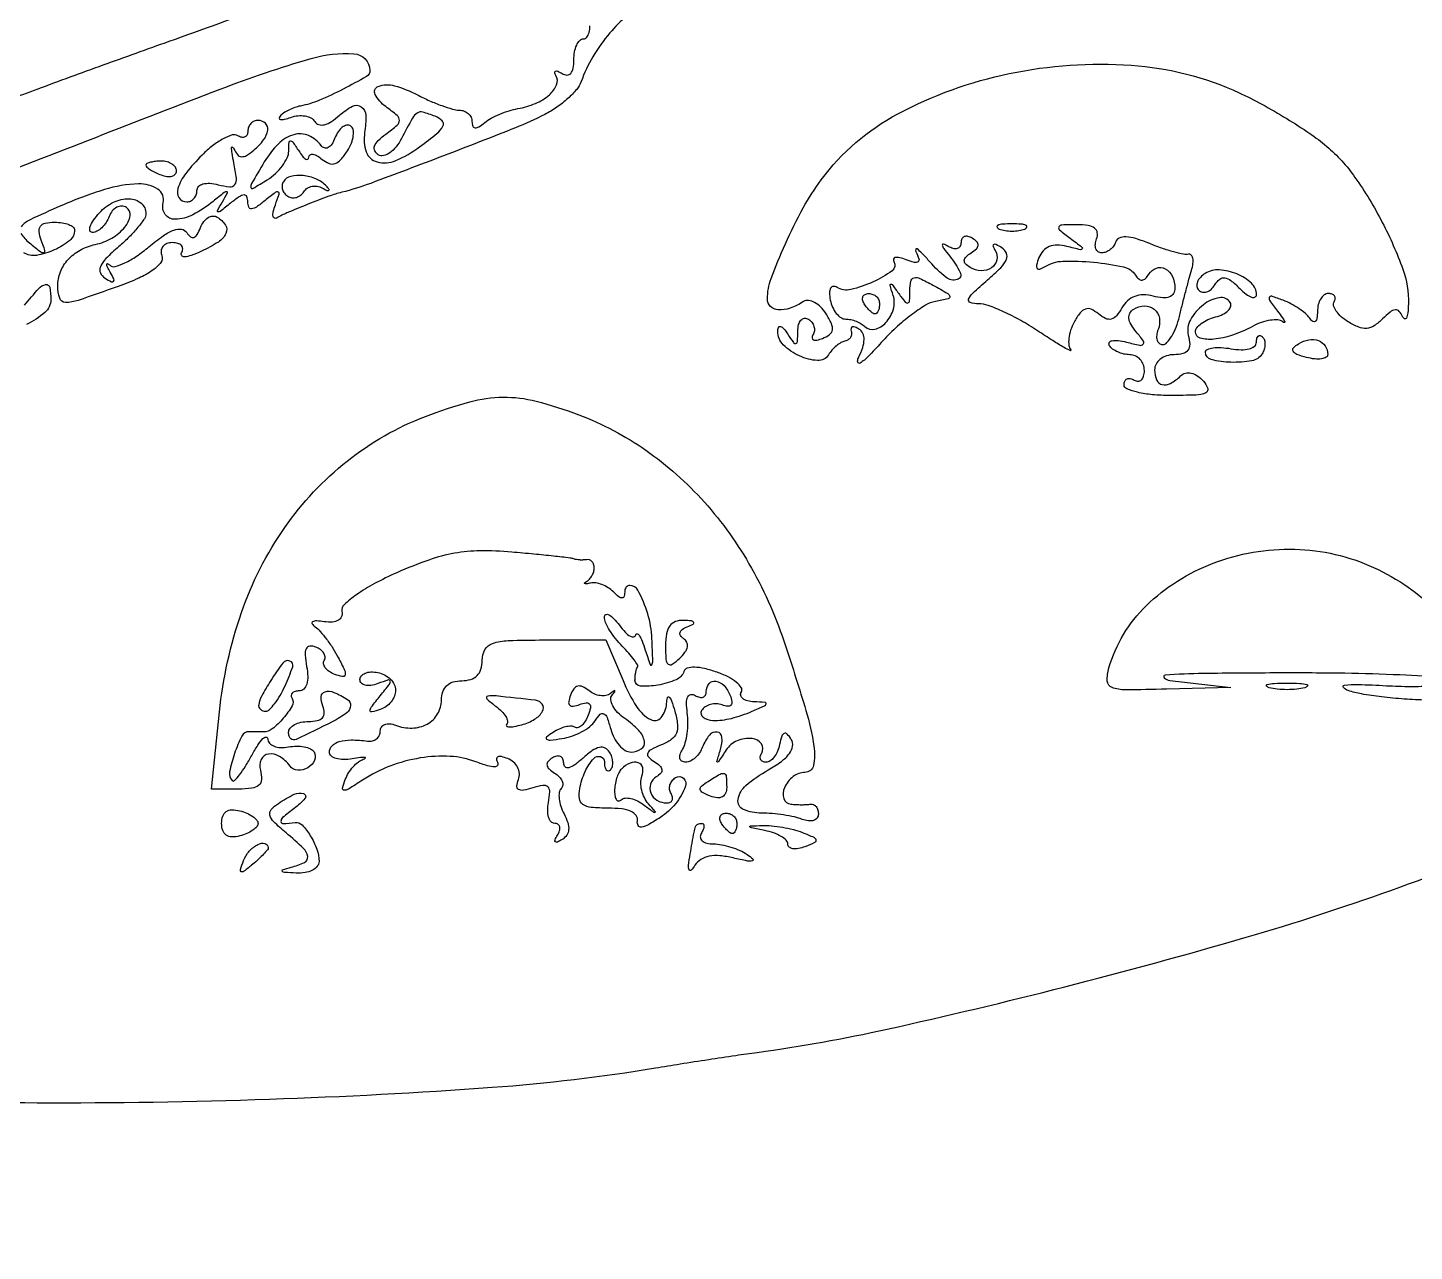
# Model space of a CAD drawing. Extents: x 123 to 893, y 112 to 937.
# Drawn here: x 503.4 to 639.5, y 112 to 232.1 of the extents above; entities that cross this region are included whole.
import ezdxf

# ---------------------------------------------------------------- set-up
doc = ezdxf.new("R2010")
doc.units = 0

msp = doc.modelspace()

# ---------------------------------------------------------------- linework, layer by layer
for points in [[(505, 723), (505.013655, 624.25, 0.000571), (505.06234, 586.230152, 0.000921), (505.200423, 553.846875, 0.000132), (505.38367, 525.076146, 0.063888), (505.630286, 523.25, 0.077982), (506.147819, 522.083228, 0.144438), (506.926697, 521.412716, 0.088454), (508.224277, 521.08494, 0.017747), (510.616631, 521, 0.016086), (512.298042, 521.054108, 0.026141), (513.716903, 521.220312, 0.024109), (514.785852, 521.456084, 0.332777), (515.015378, 521.75, 0.004505), (515.022414, 522.362296, 0.000001), (515.095159, 551.728108, 0.000021), (515.174312, 584.257832, 0.000013), (515.265378, 622.749944), (515.5, 722.999887)], [(526.952427, 234.25469, -0.002761), (517.25, 230.736259, 0.001301), (510.762493, 228.405076, 0.001305), (504.293721, 226.042485, 0.001274), (498.661344, 223.952385, 0.005216)], [(562.20598, 233.276429, 0.040081), (560.526795, 231.578096, 0.040673), (558.869909, 229.248912, 0.047887), (557.714174, 226.802285, -0.089503), (557.275935, 226.044177, -0.033168), (556.415386, 225.154893, -0.03158), (555.32584, 224.287488, -0.033007), (554.151158, 223.578167, -0.025303), (551.26841, 222.267735, -0.002512), (544.18911, 219.513513, -0.002372), (537.055633, 216.818144, -0.028033), (534.227503, 215.941843, 0.026973), (532.957728, 215.551345, 0.006368), (530.884732, 214.759153, 0.005683), (528.840118, 213.920792, 0.038289), (527.867379, 213.418036, -0.233264), (527.615673, 213.39399, -0.275862), (527.469481, 213.578755, -0.093254), (527.494762, 214.038482, -0.029481), (527.698685, 214.698062, 0.010427), (528.06747, 215.74747, 0.389684), (527.971568, 215.958766, 0.270267), (527.694986, 215.923629, 0.007148), (526.687231, 215.127555, -0.018613), (525.841128, 214.490126, -0.134038), (525.364447, 214.320463, -0.329103), (525.096945, 214.48833, -0.093899), (525, 215, 0.094226), (524.902725, 215.511595, 0.328686), (524.634603, 215.679648, 0.133755), (524.156581, 215.50992, 0.018602), (523.308042, 214.872445, -0.003749), (522.299338, 214.06669, -0.208724), (522.070862, 214.007139, -0.519526), (522.00794, 214.135444, -0.007537), (522.5, 215, 0.007902), (522.997432, 215.87548, 0.552898), (522.929207, 215.997669, 0.18206), (522.683572, 215.919324, 0.003301), (521.594428, 215.046612, -0.050476), (519.607393, 213.741192, -0.112932), (517.869274, 213.287212, -0.250093), (516.890985, 213.771367, -0.222801), (516.683163, 214.896417, 0.324054), (516.162474, 216.235003, 0.151618), (514.273581, 216.762094, 0.06786), (510.925882, 216.206958, 0.02831), (506.627801, 214.606553, 0.006914), (503.63567, 213.245572, 0.107175), (502.745067, 212.562546, 0.338629)], [(497.869582, 216.570525, -0.001536), (522.276369, 226.059197, -0.021388), (531.224676, 229.073789, -0.08644), (535.418097, 229.53577, -0.388467), (536.984687, 227.910515, -0.27594), (536.64237, 227.302121, -0.011468), (534.359178, 226.064067, -0.019707), (531.971744, 224.956033, -0.05114), (530.158369, 224.409115, 0.037651), (529.596424, 224.25601, 0.029945), (529.017446, 224.010445, 0.030819), (528.506215, 223.715949, 0.064004), (528.158369, 223.415706, 0.195622), (528.081862, 223.202496, 0.369963), (528.198051, 223.07791, 0.091128), (528.595761, 223.10587, 0.023044), (529.217975, 223.296997, -0.060924), (529.921925, 223.456194, -0.068045), (530.61674, 223.431747, -0.077708), (531.197173, 223.235424, -0.134798), (531.567252, 222.891183, 0.181242), (531.959654, 222.587499, 0.137166), (532.508651, 222.572448, 0.085676), (533.201757, 222.878781, 0.037135), (534, 223.5, -0.061454), (535.264546, 224.389116, -0.280926), (536.123316, 224.33953, -0.237408), (536.574713, 223.511681, -0.048323), (536.465378, 221.793688, 0.122712), (536.624768, 219.902367, 0.252581), (537.682259, 218.921734, 0.165689), (539.525279, 219.061148, 0.057999), (541.862874, 220.398831, 0.011523), (543.561908, 221.713862, 0.105165), (544.146433, 222.437412, 0.321042), (544.067065, 222.957834, 0.108359), (543.38928, 223.404114, 0.02412), (542.160853, 223.808716, 0.216707), (541.61463, 223.72232, 0.121644), (541.159098, 223.228423, 0.005756), (540.085281, 221.221992, -0.048226), (539.549412, 220.397375, -0.07224), (538.924345, 219.810463, -0.097041), (538.310533, 219.539129, -0.196554), (537.798336, 219.624635, -0.148926), (537.45889, 220.010457, -0.196551), (537.441407, 220.473866, -0.111916), (537.795277, 221.021904, -0.035808), (538.539639, 221.652643, 0.016675), (539.665334, 222.534842, 0.221712), (539.882259, 223, 0.221712), (539.665334, 223.465158, 0.016675), (538.539639, 224.347357, -0.111772), (537.495352, 225.545718, -0.455423), (537.79425, 226.338544, -0.159998), (539.394578, 226.399793, -0.050463), (541.645922, 225.500854, 0.016012), (542.830302, 224.93061, 0.016858), (544.028802, 224.447768, 0.016732), (545.086781, 224.102084, 0.069465), (545.75, 224.006161, -0.088484), (546.227267, 223.918605, -0.094395), (546.632812, 223.672092, -0.099443), (546.904155, 223.306244, -0.110426), (547, 222.877555, 0.087676), (547.077575, 222.438562, 0.294365), (547.299574, 222.270346, 0.162025), (547.672278, 222.363684, 0.030342), (548.25, 222.782533, -0.047709), (548.871959, 223.201342, -0.024432), (549.720312, 223.6095, -0.024037), (550.642751, 223.947794, -0.033166), (551.5, 224.154978, 0.056646), (553.231162, 224.660288, 0.079693), (554.594921, 225.508134, 0.11441), (555.307444, 226.49012, 0.240966), (555.240531, 227.404508, -0.072458), (555.116287, 227.697311, -0.399888), (555.19155, 227.83372, -0.186565), (555.429876, 227.818662, -0.030407), (555.845492, 227.595492, 0.129362), (556.325307, 227.449021, 0.22904), (556.696457, 227.610922, 0.136098), (556.929872, 228.108507, 0.042046), (557, 228.940983, -0.04383), (557.069227, 229.729195, -0.063611), (557.276884, 230.395164, -0.083358), (557.582304, 230.845799, -0.205008), (557.942582, 231, 0.234032), (558.270539, 231.162399, 0.100004), (558.48995, 231.614447, 0.06892), (558.567977, 232.290491, 0.041909)], [(485, 127.261282, 0.015549), (504.32406, 126.584534, 0.009533), (527.11615, 126.929968, 0.009479), (548.99078, 128.094316, 0.023177), (565, 130.00002, -0.001999), (567.433888, 130.394869, -0.001359), (570.20625, 130.825538, -0.00137), (572.88412, 131.226572, -0.002753), (575, 131.525625, 0.020781), (587.752558, 133.799547, 0.008067), (605.197728, 137.960572, 0.00817), (622.99371, 142.821028, 0.015274), (637.19574, 147.425274, 0.01785), (664.665664, 158.3891, 0.021005), (689.797353, 170.760851, 0.020978), (713.830052, 185.212684, 0.017717), (738, 202.423543, 0.028598), (764.785966, 225.511951, 0.022405)], [(502.711737, 211.89648, 0.071165), (503.555764, 210.981553, 0.005545), (504.677224, 210.08849, 0.225797), (504.973994, 210.022977, 0.439946), (505.081246, 210.21249, 0.011161), (504.718616, 211.25, -0.056267), (504.508903, 212.084686, -0.196818), (504.646074, 212.61105, -0.184855), (505.122145, 212.910594, -0.049047), (506.031385, 213, -0.036737), (506.785313, 212.94453, -0.055383), (507.421719, 212.776911, -0.072609), (507.85715, 212.531543, -0.232214), (508, 212.240547, -0.224583), (507.515142, 211.215532, -0.066505), (506.000485, 210.277882, -0.065221), (504.245525, 209.751812, -0.180564), (503.001207, 209.999254, 0.070412)], [(503.088085, 204.860453, -0.01205), (504.477267, 206.493917, -0.15914), (505.15329, 206.886666, -0.42102), (505.552965, 206.62119, -0.046907), (505.666667, 205.411883, -0.21796), (505.084596, 204.140044, -0.067474), (503.27746, 202.962154, -0.064957)], [(642.682376, 168.327838, 0.002402), (638.079687, 168.562238, 0.007757), (632.672664, 168.727549, 0.004658), (626.25, 168.76438, 0.002171), (618.778213, 168.705181, 0.014211), (615.031403, 168.552657, 0.640292), (614.934174, 168.296408, 0.171884), (615.5, 168.02031), (621.5, 167.336215), (615.182612, 167.168108, -0.005275), (611.131068, 167.103061, -0.089623), (609.822199, 167.332138, -0.302198), (609.362019, 167.96088, -0.081688), (609.515024, 169.25, -0.130613), (613.186091, 175.361722, -0.102222), (619.740471, 179.529669, -0.096634), (627.749806, 180.90449, -0.102792), (635.5, 179.109957, -0.042333), (638.875011, 177.190906, -0.052376), (641.624576, 174.845276, -0.056315)], [(640.680194, 166.09968, -0.013294), (638.513559, 166.199037, -0.012122), (636.287307, 166.414886, -0.012233), (634.307635, 166.704699, -0.038004), (633, 167.032747, -0.140143), (632.547203, 167.342683, -0.591144), (632.639237, 167.576025, -0.040362), (633.976115, 167.638462, -0.005612), (636.75, 167.512904, 0.012471), (639.146343, 167.437356, 0.020774), (641.164062, 167.507936, 0.016123)]]:
    msp.add_lwpolyline(points, format="xyb")
for points in [[(622.294972, 225.712556, -0.017271), (624.535867, 224.587051, -0.0123), (626.967687, 223.179823, -0.01244), (629.223465, 221.720959, -0.02575), (630.892898, 220.450703, -0.064549), (633.671459, 217.407384, -0.033094), (636.354188, 212.980933, -0.032687), (638.36113, 208.405397, -0.094194), (638.911284, 205, -0.018749), (638.853173, 204.109407, -0.080898), (638.715137, 203.59894, -0.422618), (638.533978, 203.533723, -0.185248), (638.340695, 203.741071, 0.087993), (638.019328, 204.254235, 0.242294), (637.631583, 204.400333, 0.141297), (637.122375, 204.187546, 0.027216), (636.370457, 203.513314, -0.049379), (635.543267, 202.835153, -0.126048), (634.817115, 202.580514, -0.119596), (634.033587, 202.700187, -0.04218), (633.015498, 203.222394, -0.040367), (632.329534, 203.731992, -0.059557), (631.828628, 204.289248, -0.078156), (631.573844, 204.807101, -0.217016), (631.6237, 205.200151, 0.111148), (631.72876, 205.504698, 0.183399), (631.661737, 205.765044, 0.159458), (631.426663, 205.939998, 0.081066), (631.059017, 206, 0.161383), (630.653845, 205.865728, 0.095338), (630.306588, 205.485938, 0.077132), (630.069266, 204.919287, 0.058545), (629.984687, 204.25, -0.031705), (629.936595, 203.5845, -0.17705), (629.772277, 203.273443, -0.357404), (629.533913, 203.262036, -0.083114), (629.234687, 203.572942, 0.065935), (628.820221, 204.034131, 0.02831), (628.160203, 204.536317, 0.027406), (627.386576, 204.99902, 0.032458), (626.608556, 205.345834, 0.010522), (625.495031, 205.731469, 0.371306), (625.26021, 205.632545, 0.277863), (625.284002, 205.339531, 0.007687), (626.075589, 204.272892, -0.009092), (626.550768, 203.628828, -0.042108), (626.785761, 203.230764, -0.556292), (626.739341, 203.157734, -0.174066), (626.585549, 203.214816, 0.157957), (626.110656, 203.408226, 0.055105), (625.363971, 203.380836, 0.048048), (624.491822, 203.164828, 0.039962), (623.618517, 202.776205, -0.042064), (621.661876, 201.915314, -0.059803), (619.805792, 201.517858, -0.090171), (618.476479, 201.635633, -0.337664), (618, 202.260739, -0.17517), (618.141885, 202.653303, -0.062152), (618.584196, 203.06785, -0.052316), (619.227659, 203.439979, -0.041026), (619.988753, 203.70731, 0.047449), (620.710539, 203.971277, 0.082526), (621.231911, 204.335757, 0.124743), (621.476538, 204.736727, 0.216588), (621.428064, 205.116394, 0.3081), (620.348683, 205.597743, 0.121313), (618.78643, 204.900629, 0.098672), (617.509876, 203.424232, 0.195433), (617.312139, 201.91438, -0.05509), (617.444051, 201.015491, -0.168834), (617.265323, 200.435398, -0.175649), (616.771779, 200.105187, -0.060551), (615.90638, 200, 0.077156), (615.178085, 199.886943, 0.089903), (614.559999, 199.559375, 0.100772), (614.146803, 199.072055, 0.126266), (614, 198.5, 0.099332), (614.196391, 197.521193, 0.24201), (614.743275, 197.060673, 0.187143), (615.564187, 197.18056, 0.063177), (616.55, 197.916394, -0.126836), (617.030768, 198.188526, -0.121192), (617.591983, 198.200616, -0.096755), (618.194779, 197.936772, -0.056761), (618.789427, 197.416394, -0.103137), (619.214913, 196.69511, -0.38994), (619.021258, 196.256992, -0.094897), (618.06362, 196.04107, -0.008135), (615.539427, 196, -0.021559), (613.784321, 196.075711, -0.035758), (612.321613, 196.308323, -0.041128), (611.276566, 196.644698, -0.303098), (611, 197.059017, -0.108972), (611.078288, 197.413961, -0.182303), (611.29375, 197.6254, -0.161196), (611.6179, 197.656512, -0.082592), (612, 197.5, 0.139169), (612.379648, 197.392057, 0.191142), (612.70625, 197.521475, 0.138808), (612.926733, 197.889346, 0.066118), (613, 198.440983, 0.091282), (612.89043, 199.036155, 0.09578), (612.576711, 199.542039, 0.099541), (612.108793, 199.880557, 0.107377), (611.559017, 200, -0.056553), (610.966253, 200.06726, -0.049897), (610.376706, 200.266355, -0.052741), (609.877374, 200.559445, -0.095554), (609.557637, 200.906741, -0.283302), (609.557226, 201.192611, -0.210351), (609.8232, 201.376706, -0.080856), (610.420872, 201.394297, -0.030075), (611.24862, 201.233326, 0.010163), (612.548941, 200.926288, 0.261533), (612.882713, 201.029555, 0.361005), (612.902506, 201.327899, 0.014984), (612.201442, 202.237557, -0.039834), (611.687156, 202.978187, -0.104327), (611.484877, 203.589768, -0.154897), (611.58252, 204.081992, -0.129222), (611.951442, 204.469989, -0.132695), (613.027596, 204.790806, -0.182368), (613.972301, 204.462046, -0.181523), (614.467273, 203.589474, -0.131568), (614.349337, 202.467975, 0.05929), (614.207067, 201.906036, 0.104825), (614.244829, 201.431218, 0.149583), (614.451397, 201.119485, 0.173876), (614.784603, 201, 0.207819), (615.21361, 201.18636, 0.05244), (615.68252, 201.807813, 0.044592), (616.114805, 202.697048, 0.03232), (616.43908, 203.75, -0.003049), (616.728834, 204.932851, -0.002384), (617.057369, 206.213629, -0.00241), (617.374669, 207.403109, -0.005885), (617.622848, 208.27512, 0.038559), (617.766554, 208.942906, 0.080174), (617.753209, 209.473985, 0.14714), (617.592891, 209.783957, 0.261648), (617.325361, 209.863639, -0.106944), (616.837382, 209.859116, -0.015591), (615.867309, 210.091364, -0.01704), (614.721957, 210.445971, -0.013867), (613.520797, 210.90091, 0.021273), (612.153174, 211.39587, 0.064163), (611.178955, 211.569685, 0.117138), (610.539593, 211.450163, 0.210798), (610.187464, 211.062392, -0.079922), (609.975417, 210.656332, -0.0684), (609.63666, 210.312078, -0.070207), (609.227464, 210.079589, -0.094403), (608.809678, 210, -0.156462), (608.463461, 210.111058, -0.1521), (608.241715, 210.403906, -0.113055), (608.187573, 210.848958, -0.065672), (608.313659, 211.375, 0.128811), (608.380187, 211.976273, 0.203132), (608.114204, 212.41321, 0.120563), (607.468877, 212.673356, 0.035822), (606.400466, 212.75, 0.007754), (604.893771, 212.726631, 0.274419), (604.609209, 212.54557, 0.352253), (604.671372, 212.252318, 0.010477), (605.729818, 211.424737, -0.00353), (606.859219, 210.566693, -0.342653), (606.906855, 210.383053, -0.363841), (606.742762, 210.300426, -0.003699), (605.387906, 210.630305, 0.05747), (604.434484, 210.756327, 0.100102), (603.653085, 210.611765, 0.114307), (603.05825, 210.195936, 0.091924), (602.64936, 209.52863, 0.026085), (602.413916, 208.804234, 0.218604), (602.47013, 208.473474, 0.346221), (602.721763, 208.394141, 0.048131), (603.247056, 208.652689, -0.131273), (604.988216, 209.177059, -0.031937), (608.014386, 209.079027, -0.029326), (610.958694, 208.619356, -0.203437), (612.125, 207.795661, 0.08049), (612.438613, 207.434559, 0.19781), (612.767651, 207.331167, 0.173819), (613.105227, 207.486119, 0.060749), (613.444098, 207.909549, -0.171781), (614.175735, 208.497551, -0.210604), (615.041979, 208.429496, -0.161717), (615.745332, 207.684411, -0.109418), (616, 206.534603, -0.135659), (615.851967, 205.999035, -0.170427), (615.458619, 205.671841, -0.111533), (614.798247, 205.58276, -0.041953), (613.873531, 205.743323, 0.061813), (612.894919, 205.873564, 0.091717), (612.045275, 205.724144, 0.097593), (611.342472, 205.291727, 0.078774), (610.792808, 204.594253, -0.045012), (610.259399, 203.814852, -0.159311), (609.75384, 203.494575, -0.178149), (609.19349, 203.552988, -0.059133), (608.489017, 204.009115, 0.066907), (607.778519, 204.45368, 0.190807), (607.206303, 204.481404, 0.150885), (606.680513, 204.099507, 0.037945), (606.104923, 203.19605, 0.042665), (605.761889, 202.398343, 0.050987), (605.584245, 201.600026, 0.058909), (605.584665, 200.916553, 0.156236), (605.785184, 200.47732, -0.807514), (605.728431, 200.397889, -0.027829), (605.120271, 200.702118, -0.012095), (604.000329, 201.379054, -0.005008), (602.517865, 202.345837, 0.019124), (600.859515, 203.361798, 0.020659), (599.169792, 204.22034, 0.020693), (597.668746, 204.832814, 0.086724), (596.712102, 205, -0.070866), (595.913795, 205.113717, -0.438694), (595.749954, 205.443594, -0.115112), (596.156725, 206.044518, -0.009039), (597.60836, 207.339549, 0.018559), (598.901889, 208.538519, 0.092305), (599.460655, 209.351571, 0.209641), (599.463574, 209.968991, 0.153349), (599.009615, 210.494057, 0.020133), (598.455931, 210.806178, 0.220613), (598.207293, 210.815826, 0.415376), (598.140491, 210.652351, 0.03855), (598.361803, 210.223607, -0.193356), (598.52047, 209.307944, -0.194664), (598.000963, 208.540278, -0.155663), (596.976226, 208.242846, -0.132573), (595.893237, 208.565983, -0.062292), (595.448111, 208.924467, -0.213845), (595.324839, 209.26531, -0.189444), (595.492682, 209.613871, -0.048541), (596, 210, 0.048541), (596.507318, 210.386129, 0.189444), (596.675161, 210.73469, 0.213845), (596.551889, 211.075533, 0.062292), (596.106763, 211.434017, 0.077755), (595.683609, 211.612114, 0.155459), (595.325112, 211.588682, 0.185647), (595.087511, 211.371367, 0.116231), (595, 211, -0.131499), (594.900716, 210.62902, -0.192886), (594.638415, 210.422611, -0.142381), (594.235754, 210.421501, -0.065315), (593.75, 210.632941, 0.043872), (593.285905, 210.85902, 0.573559), (593.165569, 210.762526, 0.123824), (593.306969, 210.42143, 0.010573), (593.892501, 209.667792, -0.055323), (594.924817, 208.061248, -0.468078), (594.622028, 207.373953, -0.244724), (593.524385, 207.596178, -0.042573), (591.948816, 209.108337, 0.010187), (591.178972, 209.949412, 0.047324), (590.682293, 210.380342, 0.539851), (590.553866, 210.330534, 0.174576), (590.587857, 210.080061, -0.038744), (590.869595, 209.419411, -0.318616), (590.780809, 209.123226, -0.236131), (590.428108, 209.052135, -0.025389), (589.612107, 209.318607, 0.03045), (588.985219, 209.516328, 0.099636), (588.553115, 209.536231, 0.289626), (588.383177, 209.388258, 0.214223), (588.416705, 209.134774, -0.39275), (588.238463, 208.231882, -0.050641), (586.374678, 207.14932, -0.046877), (584.172432, 206.391718, -0.200426), (582.828933, 206.605725, 0.154618), (582.45947, 206.698794, 0.260641), (582.197713, 206.531026, 0.130469), (582.09017, 206.074632, 0.040571), (582.167563, 205.36843, 0.056431), (582.390943, 204.653893, 0.066314), (582.760376, 204.048851, 0.077579), (583.212705, 203.639681, 0.146151), (583.680362, 203.5, -0.054672), (584.17615, 203.445626, -0.038657), (584.712412, 203.282236, -0.039128), (585.206785, 203.04267, -0.064073), (585.574657, 202.758676, 0.266704), (586.541672, 202.497154, 0.145614), (587.624856, 203.155824, 0.112385), (588.360591, 204.466746, 0.150208), (588.346227, 205.823113, -0.00404), (588.038903, 206.814162, -0.407875), (588.100211, 206.931367, -0.322427), (588.244093, 206.885357, -0.003475), (588.890355, 206, 0.012091), (589.519528, 205.168528, 0.296718), (589.781171, 205.081254, 0.324062), (589.94922, 205.285242, 0.013439), (589.984687, 206.285184, -0.045424), (590.077685, 207.218043, -0.294353), (590.388867, 207.543692, -0.170453), (590.965435, 207.484627, -0.016111), (592.25, 206.828929, -0.005673), (593.700711, 206.00689, -0.225918), (593.902329, 205.711896, -0.394539), (593.746961, 205.483039, -0.011566), (592.5, 205.230692, 0.093763), (591.512412, 204.854985, 0.02466), (590.109605, 203.895662, 0.024148), (588.592345, 202.624403, 0.022674), (587.170997, 201.186947, -0.010298), (585.89427, 199.830193, -0.051884), (585.093332, 199.167121, -0.528248), (584.87066, 199.257132, -0.170003), (584.923701, 199.689312, 0.031708), (585.347833, 200.705173, 0.078389), (585.488495, 201.497702, 0.117903), (585.358478, 202.091589, 0.1427), (584.977928, 202.513641, 0.044571), (584.600631, 202.702688, 0.156716), (584.332985, 202.719976, 0.295187), (584.206294, 202.584072, 0.125149), (584.225223, 202.32433, -0.105918), (584.261576, 201.997288, -0.114208), (584.158377, 201.693799, -0.111533), (583.929635, 201.461348, -0.097321), (583.611803, 201.33541, 0.08814), (583.218773, 201.187896, 0.040066), (582.768717, 200.870001, 0.03804), (582.335667, 200.449157, 0.042544), (581.988977, 199.982165, -0.276349), (580.920781, 199.428787, -0.093367), (579.152037, 199.875623, -0.085648), (577.554182, 200.979422, -0.204792), (577.015313, 202.285184, -0.08618), (577.089949, 202.685028, -0.392538), (577.282907, 202.782125, -0.15542), (577.582191, 202.581617, -0.024608), (578, 202, 0.012279), (578.55773, 201.181771, 0.323649), (578.795688, 201.102405, 0.312363), (578.952447, 201.303892, 0.011801), (578.984687, 202.309017, -0.056804), (579.064088, 202.956879, -0.121238), (579.294043, 203.402126, -0.188223), (579.630004, 203.577318, -0.167067), (580.016312, 203.489919, -0.089269), (580.361176, 203.180273, -0.095102), (580.567159, 202.776225, -0.099868), (580.60323, 202.341291, -0.109749), (580.464374, 201.942356, 0.137685), (580.378747, 201.644494, 0.316748), (580.505105, 201.46263, 0.141785), (580.858086, 201.438455, 0.038293), (581.400999, 201.600383, 0.066441), (582.097709, 201.980178, 0.20138), (582.370407, 202.43349, 0.145899), (582.279615, 203.052542, 0.030727), (581.752785, 204.024246, 0.054952), (581.23388, 204.681863, 0.07463), (580.630024, 205.135205, 0.094199), (580.038724, 205.32276, 0.171302), (579.549849, 205.213437, -0.052701), (578.22041, 204.56466, -0.105345), (577.067333, 204.403591, -0.175834), (576.307665, 204.742145, -0.203607), (576, 205.46636, -0.088864), (576.359604, 207.473719, -0.017369), (577.758642, 210.884431, -0.019421), (579.51851, 214.411358, -0.033755), (581.28094, 217.166121, -0.111997), (588.800615, 223.643819, -0.070766), (599.737816, 227.595785, -0.068728), (611.714818, 228.413857, -0.090715)], [(525, 221.940983, -0.107732), (524.922505, 221.585491, -0.18164), (524.708712, 221.373078, -0.162193), (524.387236, 221.340429, -0.083494), (524.008382, 221.49482, 0.216808), (523.459444, 221.564671, 0.049018), (522.571215, 221.19081, 0.042222), (521.541451, 220.51504, 0.030073), (520.508382, 219.599291, 0.030372), (518.91286, 217.797196, 0.086979), (518.127856, 216.326981, 0.224028), (518.241079, 215.417633, 0.256979), (519, 215, 0.110888), (519.381489, 215.085658, 0.100006), (519.70625, 215.32801, 0.094768), (519.924089, 215.690287, 0.088331), (520, 216.116631, -0.199827), (520.163606, 216.509654, -0.129669), (520.595705, 216.759346, -0.085299), (521.266181, 216.823839, -0.045403), (522.090876, 216.686487, 0.037688), (523.231603, 216.478392, 0.268899), (523.724207, 216.698537, 0.189916), (523.880523, 217.311255, 0.019317), (523.63056, 218.819855, -0.008769), (523.450081, 219.782708, -0.043112), (523.405065, 220.333259, -0.599901), (523.49441, 220.380401, -0.142998), (523.636931, 220.208262, 0.068782), (523.981204, 219.640163, 0.208872), (524.373747, 219.437395, 0.155626), (524.874755, 219.562019, 0.035052), (525.597246, 220.080707, 0.057901), (526.551974, 221.080392, 0.128101), (526.951865, 222.047967, 0.241918), (526.718112, 222.713817, 0.191921), (526, 223, 0.105053), (525.618444, 222.918938, 0.099167), (525.29375, 222.688914, 0.09642), (525.076123, 222.345238, 0.093332)], [(533.55099, 221.272282, -0.050622), (533.243628, 220.663532, -0.125586), (532.88165, 220.324816, -0.207429), (532.519663, 220.290948, -0.159703), (532.196205, 220.528025, 0.138602), (530.967531, 221.509028, 0.171122), (529.513419, 221.595459, 0.126821), (527.993143, 220.700843, 0.063347), (526.615139, 218.925629, 0.002196), (525.365932, 216.789521, 0.17349), (525.296704, 216.411706, 0.527003), (525.495653, 216.318428, 0.00666), (526.902484, 217.171173, 0.046718), (527.706042, 217.784092, 0.045706), (528.388353, 218.539706, 0.049445), (528.859347, 219.317828, 0.109269), (529.015313, 219.990547, -0.012742), (529.046305, 220.86009, -0.393652), (529.190173, 220.996732, -0.24903), (529.410532, 220.882421, -0.0076), (530, 220, 0.025123), (530.37492, 219.47922, 0.082482), (530.689119, 219.196906, 0.286859), (530.883411, 219.195217, 0.2562), (530.984687, 219.372445, -0.232188), (531.104645, 219.606369, -0.200612), (531.374793, 219.673825, -0.096404), (531.794073, 219.523865, -0.039277), (532.291204, 219.173285, 0.080575), (532.966668, 218.775775, 0.175409), (533.559579, 218.761641, 0.1335), (534.135096, 219.14605, 0.039579), (534.770725, 220.00448, 0.0439), (535.161388, 220.772597, 0.063866), (535.35302, 221.507138, 0.083862), (535.32953, 222.098617, 0.205365), (535.084306, 222.447896, 0.189012), (534.699365, 222.517927, 0.115625), (534.273066, 222.325564, 0.084022), (533.86746, 221.889332, 0.053796)], [(515, 218.606989, 0.222225), (515.087111, 218.420671, 0.030693), (515.440625, 218.160341, 0.030395), (515.925442, 217.887494, 0.02136), (516.5, 217.638374, 0.055937), (517.074366, 217.488865, 0.100118), (517.559375, 217.516384, 0.147206), (517.877514, 217.710807, 0.184534), (518, 218.031385, 0.152681), (517.884506, 218.400789, 0.098158), (517.559375, 218.715469, 0.08088), (517.073532, 218.92777, 0.062722), (516.5, 219, 0.024748), (515.925176, 218.971531, 0.039339), (515.440625, 218.884553, 0.046727), (515.096084, 218.758929, 0.289661)], [(528.487659, 216.980032, 0.11175), (528.361864, 216.613968, 0.100103), (528.398453, 216.213521, 0.094513), (528.592398, 215.840189, 0.087632), (528.91459, 215.552786, 0.108213), (529.32488, 215.40858, 0.099662), (529.77103, 215.442674, 0.095543), (530.184358, 215.650268, 0.090563), (530.5, 216, -0.110195), (530.833891, 216.342221, -0.096539), (531.297616, 216.530528, -0.091566), (531.819785, 216.536078, -0.087301), (532.319098, 216.355987, 0.01807), (532.744793, 216.132098, 0.220372), (532.924295, 216.129543, 0.470839), (532.955453, 216.241636, 0.032353), (532.721056, 216.535286, 0.105745), (531.737972, 217.239718, 0.076743), (530.432221, 217.584081, 0.084915), (529.214369, 217.505114, 0.198301)], [(515, 213.845045, -0.150391), (514.846706, 213.346922, -0.023055), (514.217414, 212.507328, -0.02402), (513.355991, 211.558831, -0.018771), (512.335876, 210.612485, 0.018864), (511.067902, 209.435762, 0.094343), (510.525386, 208.63739, 0.211882), (510.530787, 208.02802, 0.148776), (510.990385, 207.505943, 0.020296), (511.605421, 207.1595, 0.34702), (511.818135, 207.201653, 0.299203), (511.847519, 207.434227, 0.017484), (511.494183, 208.095492, -0.015861), (511.220817, 208.603124, -0.110248), (511.153445, 208.875304, -0.557366), (511.243829, 208.934118, -0.073819), (511.478457, 208.777884, 0.256321), (511.978585, 208.659204, 0.043809), (512.927928, 209.012653, 0.038385), (514.078237, 209.672353, 0.025523), (515.290675, 210.591133, -0.020738), (516.69284, 211.674955, -0.064982), (517.74347, 212.231017, -0.124571), (518.499911, 212.313903, -0.223225), (519.012729, 211.979403, 0.08), (519.367279, 211.569599, 0.270005), (519.702987, 211.511811, 0.176655), (520.028785, 211.789961, 0.037021), (520.353774, 212.479536, -0.065521), (520.670488, 213.063068, -0.096277), (521.09602, 213.460061, -0.122617), (521.559742, 213.61103, -0.157354), (521.992937, 213.504365, -0.110688), (522.796385, 212.718943, -0.258296), (522.853904, 211.906985, -0.143842), (522.108182, 211.057677, -0.034264), (520.436293, 210.152927, -0.019469), (519.44941, 209.748886, -0.066887), (518.774683, 209.600775, -0.258558), (518.507199, 209.721358, -0.307916), (518.49531, 209.992412, 0.133909), (518.608411, 210.37513, 0.190471), (518.486367, 210.704021, 0.142411), (518.12936, 210.925919, 0.068405), (517.590402, 211, 0.089583), (517.045102, 210.90151, 0.135786), (516.657217, 210.620298, 0.147941), (516.489323, 210.199733, 0.113605), (516.558787, 209.707398, -0.261688), (516.461892, 209.046109, -0.075501), (515.687336, 208.305952, -0.047622), (514.297618, 207.516142, -0.019369), (512.277403, 206.702452, -0.004117), (508.343798, 205.328986, -0.083617), (507.101874, 205.127482, -0.320251), (506.529624, 205.541098, -0.081449), (506.333333, 206.738095, -0.094759), (506.597336, 208.11861, -0.089644), (507.354296, 209.334831, -0.084365), (508.535709, 210.264935, -0.072002), (510.02381, 210.816327, 0.07899), (511.642059, 211.441653, 0.085962), (512.933499, 212.524794, 0.133675), (513.452267, 213.639369, 0.305797), (513.088899, 214.445058, 0.1351), (512.62181, 214.581903, 0.124173), (512.133659, 214.467269, 0.1055), (511.698205, 214.109367, 0.076702), (511.385948, 213.563382, -0.054255), (511.078601, 212.965469, -0.057188), (510.654401, 212.459243, -0.063867), (510.183246, 212.114622, -0.12666), (509.738024, 212, -0.329315), (509.501859, 212.174465, -0.162977), (509.511627, 212.56769, -0.068706), (509.83952, 213.189684, -0.028314), (510.438968, 213.932561, -0.095181), (511.808225, 214.963663, -0.11927), (513.355604, 215.306817, -0.171447), (514.522583, 214.86919, -0.221632)], [(598.75, 212.337719, 0.057986), (599.320008, 212.181385, 0.037979), (600, 212.12966, 0.037979), (600.679992, 212.181385, 0.057986), (601.25, 212.337719, 0.174857), (601.459382, 212.525001, 0.447206), (601.398438, 212.693942, 0.078554), (600.89144, 212.810911, 0.017491), (600, 212.842105, 0.017491), (599.10856, 212.810911, 0.078554), (598.601562, 212.693942, 0.447206), (598.540618, 212.525001, 0.174857)], [(618.975078, 207.984598, 0.063803), (618.490616, 207.592023, 0.098234), (618.201988, 207.13825, 0.128636), (618.151215, 206.697951, 0.162493), (618.333333, 206.333333, 0.147411), (618.691765, 206.140913, 0.130342), (619.116059, 206.166083, 0.104679), (619.545142, 206.415807, 0.070504), (619.909056, 206.852849, -0.079086), (620.389889, 207.410662, -0.214146), (620.880705, 207.551594, -0.135102), (621.476918, 207.291836, -0.026491), (622.354683, 206.50246, 0.029868), (622.987542, 205.941009, 0.078012), (623.516688, 205.644852, 0.197958), (623.847804, 205.656883, 0.293957), (624, 205.893388, 0.210279), (623.507295, 207.013137, 0.087067), (622.082713, 207.92236, 0.082433), (620.351629, 208.327448, 0.155985)], [(587, 205, -0.042167), (586.967655, 204.617151, -0.061769), (586.870461, 204.29375, -0.081139), (586.727648, 204.07446, -0.210953), (586.559017, 204, -0.151918), (586.34829, 204.065539, -0.038439), (586.066025, 204.29375, -0.035638), (585.768994, 204.617226, -0.029505), (585.5, 205, -0.082592), (585.343488, 205.3821, -0.161196), (585.3746, 205.70625, -0.182303), (585.586039, 205.921712, -0.108972), (585.940983, 206, -0.093332), (586.345238, 205.923877, -0.09642), (586.688914, 205.70625, -0.099167), (586.918938, 205.381556, -0.105053)], [(624.550576, 200.081834, -0.213728), (623.551581, 199.404087, -0.050806), (621.497474, 199.252926, -0.053378), (619.566619, 199.514641, -0.345158), (619, 200.237665, -0.29702), (619.179107, 200.512573, -0.069501), (619.734375, 200.670521, -0.049952), (620.541753, 200.701649, -0.029534), (621.5, 200.585778, 0.038571), (622.482804, 200.484903, 0.069728), (623.285038, 200.5768, 0.104881), (623.809411, 200.838093, 0.228748), (624, 201.232887, -0.054989), (624.042006, 201.613679, -0.16552), (624.17629, 201.833788, -0.256398), (624.372213, 201.872067, -0.119657), (624.600136, 201.733198, -0.128236), (624.780821, 201.425043, -0.076459), (624.833133, 201.000554, -0.068006), (624.754147, 200.528547, -0.063075)], [(631, 200.034603, -0.266792), (630.838667, 199.753766, -0.096278), (630.387668, 199.596281, -0.063501), (629.714383, 199.584727, -0.036542), (628.915465, 199.732357, -0.023786), (627.959635, 200.031533, -0.17244), (627.594776, 200.334155, -0.331649), (627.629684, 200.669843, -0.068391), (628.11772, 201.072755, -0.092521), (629.129448, 201.464072, -0.133347), (630.081045, 201.387218, -0.160203), (630.747402, 200.866388, -0.148493)], [(557.481654, 194.106438, -0.062056), (564.078067, 190.61415, -0.057506), (569.806364, 185.531527, -0.055035), (574.434725, 179.05126, -0.0483), (577.779943, 171.432318, -0.006398), (579.774186, 165.084606, -0.034875), (580.566341, 161.573294, -0.088632), (580.519695, 159.680292, -0.356372), (579.686444, 159, 0.168357), (578.522908, 158.596793, 0.120655), (577.668175, 157.50335, 0.18345), (577.603372, 156.432819, 0.301551), (578.281385, 155.881579, 0.013337), (578.80291, 155.844908, 0.010882), (579.362344, 155.83273, 0.011035), (579.87797, 155.844112, 0.028123), (580.25, 155.881579, -0.152475), (580.535527, 155.839589, -0.118838), (580.779688, 155.640036, -0.09539), (580.944008, 155.307394, -0.067256), (581, 154.893011, -0.168247), (580.871528, 154.522024, -0.150596), (580.53535, 154.289503, -0.107411), (580.023615, 154.242209, -0.061217), (579.418213, 154.393011, 0.037334), (578.641583, 154.626269, 0.016637), (577.590725, 154.821697, 0.016361), (576.459904, 154.955618, 0.021293), (575.418213, 155, -0.102422), (573.651046, 155.365832, -0.34121), (573.114065, 156.337457, -0.181817), (573.895563, 157.726543, -0.045335), (576.071106, 159.24067, 0.028496), (577.366732, 160.079174, 0.073201), (578.160109, 160.860128, 0.120806), (578.470305, 161.580318, 0.183848), (578.338244, 162.24067, 0.044735), (577.939993, 162.76408, 0.319778), (577.646296, 162.827279, 0.219739), (577.403629, 162.556742, 0.025734), (577.200137, 161.75, -0.051326), (576.994389, 161.080586, -0.062585), (576.665673, 160.514062, -0.074411), (576.270427, 160.129669, -0.157004), (575.867659, 160, -0.103369), (575.534973, 160.069522, -0.179078), (575.334037, 160.262969, -0.165732), (575.298581, 160.55334, -0.086868), (575.435239, 160.895215, 0.301335), (575.406211, 161.808087, 0.219418), (574.49969, 162.329119, 0.121995), (573.016216, 162.100165, 0.151654), (571.950942, 161.208467, -0.001509), (571.217547, 160.078912, -0.273055), (571.095934, 160.018841, -0.479863), (571.040596, 160.099441, -0.002073), (571.39311, 161.25, 0.090733), (571.538814, 162.453509, 0.35621), (571.067565, 162.964577, 0.266533), (570.299013, 162.658109, 0.076146), (569.638374, 161.5, -0.058703), (569.337066, 160.926405, -0.059278), (568.911548, 160.440625, -0.065221), (568.432105, 160.110679, -0.118676), (567.972368, 160, -0.13431), (567.610723, 160.09893, -0.200621), (567.417391, 160.35818, -0.140948), (567.431551, 160.75948, -0.060448), (567.660129, 161.25, 0.075331), (567.937846, 161.895241, 0.031495), (568.119985, 162.826752, 0.03027), (568.192449, 163.866152, 0.034429), (568.132858, 164.862346, -0.029378), (568.064673, 165.837069, -0.111383), (568.191668, 166.430704, -0.260327), (568.489017, 166.646979, -0.169874), (568.913712, 166.553329, 0.074346), (569.329216, 166.375126, 0.15101), (569.680903, 166.390265, 0.187716), (569.913459, 166.591731, 0.12205), (570, 166.940983, -0.173981), (570.278768, 167.717877, -0.267841), (570.930057, 167.961813, -0.167869), (571.743344, 167.519976, -0.093795), (572.342084, 166.550928, -0.051727), (572.50216, 165.956479, -0.219439), (572.405554, 165.610573, -0.249208), (572.094069, 165.486901, -0.064061), (571.550223, 165.619101, 0.081078), (570.985526, 165.736281, 0.077799), (570.404329, 165.67063, 0.081804), (569.896244, 165.43699, 0.106138), (569.542134, 165.068174, 0.396676), (569.676312, 164.411982, 0.151154), (570.649262, 164.096253, 0.065334), (572.457562, 164.308307, 0.039681), (574.5, 165, 0.004561), (575.715843, 165.535655, 0.240506), (575.870499, 165.729011, 0.453283), (575.763078, 165.870739, 0.008061), (574.690983, 165.929715, -0.050517), (574.037581, 166.021648, -0.105433), (573.577227, 166.244489, -0.1748), (573.380875, 166.555057, -0.19524), (573.439796, 166.902589, 0.289707), (573.435416, 167.323794, 0.079191), (572.97023, 167.841071, 0.054529), (572.144444, 168.371969, 0.031758), (571.057937, 168.829958, 0.02515), (569.825269, 169.191286, 0.052034), (568.831475, 169.322096, 0.077347), (568.133861, 169.232675, 0.246618), (567.805821, 168.917462, -0.216801), (567.042088, 168.095583, -0.054548), (565.244774, 167.566921, -0.062205), (563.54057, 167.476796, -0.393448), (563, 168.057418, -0.023919), (563.018401, 168.441845, -0.024907), (563.073437, 168.817536, -0.025595), (563.15348, 169.135728, -0.091107), (563.25, 169.321429, 0.310197), (563.262611, 169.533236, 0.021164), (562.9125, 170.0625, 0.024343), (562.402692, 170.698875, 0.015327), (561.75, 171.392857, -0.028985), (561.080251, 172.145108, -0.03048), (560.514063, 172.957707, -0.032007), (560.116793, 173.714097, -0.105293), (560, 174.262558, -0.286832), (560.142988, 174.491305, -0.24566), (560.431283, 174.48314, -0.077569), (560.902506, 174.113691, -0.025877), (561.468197, 173.44113, 0.027526), (562.041958, 172.763517, 0.070459), (562.543734, 172.363957, 0.181069), (562.882694, 172.304539, 0.324561), (563.067877, 172.5, -0.422197), (563.203287, 172.601045, -0.216369), (563.398699, 172.471875, -0.046734), (563.688302, 171.897698, -0.015098), (564.009442, 171, 0.006513), (564.48868, 169.584178, 0.63953), (564.650096, 169.569053, 0.141133), (564.745217, 169.948125, 0.002388), (564.659762, 172.119477, 0.06018), (564.254098, 174.565861, 0.057217), (563.274506, 176.890255, 0.269853), (562.504293, 177.34204, 0.415191), (562, 176.839427, -0.052029), (561.943812, 176.300922, -0.32542), (561.75, 176.1262, -0.200355), (561.429954, 176.222074, -0.024722), (560.878145, 176.721855, 0.055526), (560.365349, 177.131857, 0.049271), (559.754442, 177.438389, 0.052157), (559.141985, 177.602876, 0.096032), (558.628145, 177.58575, -0.014989), (558.224337, 177.50607, -0.143072), (558.051705, 177.526776, -0.562192), (558.040584, 177.604067, -0.044897), (558.25, 177.747228, 0.081279), (558.536934, 177.975545, 0.056302), (558.779688, 178.312727, 0.05554), (558.944338, 178.701581, 0.072519), (559, 179.083333, 0.082673), (558.943212, 179.424434, 0.106476), (558.779688, 179.695943, 0.119597), (558.535741, 179.855242, 0.1249), (558.25, 179.881579, -0.02973), (557.926201, 179.85002, -0.023343), (557.573437, 179.853181, -0.023883), (557.244733, 179.88729, -0.052189), (557, 179.9512, 0.060823), (556.629329, 180.041212, 0.001726), (555.002137, 180.226327, 0.003488), (553.082548, 180.424453, 0.002389), (550.900891, 180.623742, 0.023187), (547.7992, 180.747726, 0.042812), (545.288365, 180.516111, 0.040743), (542.772674, 179.849578, 0.018989), (539.634905, 178.60208, 0.018603), (537.431928, 177.528151, 0.030722), (535.669979, 176.442514, 0.032386), (534.447089, 175.456863, 0.263289), (534.234014, 174.797959, -0.143582), (534.192023, 174.293742, -0.170803), (533.883577, 173.932439, -0.116871), (533.304709, 173.757724, -0.051362), (532.5, 173.791698, 0.022051), (531.734474, 173.869074, 0.141911), (531.359346, 173.783098, 0.441935), (531.312866, 173.585747, 0.08675), (531.600296, 173.291698, -0.055996), (532.103263, 172.836495, -0.019497), (532.721903, 172.078235, -0.019083), (533.343617, 171.183352, -0.021099), (533.873435, 170.272505, -0.010519), (534.494763, 169.029732, -0.163693), (534.550096, 168.56324, -0.414461), (534.299909, 168.39985, -0.039801), (533.528883, 168.62729, -0.055072), (532.984195, 168.9084, -0.085489), (532.600723, 169.270714, -0.116743), (532.434151, 169.653162, -0.185046), (532.5, 170, 0.163068), (532.580037, 170.341395, 0.121717), (532.451936, 170.709079, 0.093976), (532.12587, 171.048799, 0.063107), (531.65038, 171.30392, 0.115636), (531.074246, 171.382854, 0.266827), (530.729702, 171.139164, 0.129994), (530.620325, 170.521118, 0.026382), (530.772701, 169.408705, -0.0394), (530.880942, 168.42979, -0.080165), (530.781938, 167.664312, -0.124604), (530.49467, 167.181294, -0.199153), (530.05756, 167, 0.065622), (529.640709, 166.945054, 0.136495), (529.360676, 166.779687, 0.189159), (529.259352, 166.534697, 0.141597), (529.336023, 166.25, -0.275831), (529.340466, 165.522823, -0.044699), (528.482302, 164.324573, -0.045386), (527.389084, 163.266117, -0.181718), (526.519668, 162.978946, 0.004654), (526.259732, 162.987055, 0.001718), (525.893163, 162.993815, 0.001703), (525.492925, 162.998458, 0.002049), (525.116631, 163, 0.282202), (524.4212, 162.573532, 0.034561), (523.692427, 160.857017, 0.034906), (523.205187, 159.044595, 0.249555), (523.461404, 158.205262, 0.418432), (523.692651, 158.206925, 0.026878), (524.183099, 158.769202, 0.026618), (524.764363, 159.600322, 0.015115), (525.381704, 160.661592, -0.017293), (525.977042, 161.674858, -0.049704), (526.479833, 162.315897, -0.185098), (526.788501, 162.461324, -0.426181), (526.959962, 162.307418, 0.17678), (527.131027, 161.883447, 0.114292), (527.569562, 161.577109, 0.08601), (528.218854, 161.438339, 0.057366), (528.978972, 161.49595, -0.044197), (529.775867, 161.577449, -0.051359), (530.534464, 161.509717, -0.058844), (531.147555, 161.313847, -0.148691), (531.495284, 161.007631, -0.24922), (531.548566, 160.190142, -0.155207), (530.891678, 159.458126, -0.145416), (529.89843, 159.212247, -0.227873), (529.138197, 159.621885, 0.09728), (528.117314, 160.569838, 0.174311), (527.011529, 160.804686, 0.262674), (526.310676, 160.27231, 0.167338), (526.231065, 159.224408, -0.06922), (526.340239, 158.300018, -0.213023), (526.077868, 157.74333, -0.148639), (525.398855, 157.443777, -0.030099), (524.068791, 157.363636), (521.419913, 157.363636), (522.211376, 164.931818, -0.057262), (524.377597, 174.683109, -0.068992), (528.631508, 183.041741, -0.072991), (534.760041, 189.564456, -0.076034), (542.424322, 193.943036, -0.024993), (546.779782, 195.373327, -0.064205), (550.056603, 195.832047, -0.065982), (553.289708, 195.439181, -0.027573)], [(566, 171.460573, 0.015236), (566.041802, 170.089119, 0.196783), (566.259836, 169.637225, 0.346655), (566.641998, 169.612245, 0.036518), (567.389335, 170.210573, 0.047425), (567.906972, 170.791443, 0.108962), (568.142414, 171.324304, 0.16029), (568.088527, 171.775418, 0.144421), (567.776183, 172.128949, -0.101714), (567.468348, 172.423321, -0.229871), (567.420375, 172.734158, -0.169282), (567.642775, 173.036542, -0.055746), (568.136847, 173.300002, 0.023718), (568.709835, 173.559972, 0.438953), (568.757373, 173.731622, 0.232968), (568.5442, 173.864069, 0.013273), (567.75, 173.921053, 0.099948), (566.962045, 173.798617, 0.150925), (566.414511, 173.379803, 0.112721), (566.098215, 172.618437, 0.042336)], [(561.824262, 168.010171, 0.04135), (563.147896, 165.469465, 0.131134), (564.542317, 164.178014, 0.356054), (565.564931, 164.382986, 0.159319), (566.09968, 165.75, -0.04512), (566.186787, 166.337975, -0.572428), (566.359208, 166.39013, -0.126026), (566.592225, 166.02978, -0.011477), (566.911142, 165, -0.038727), (567.173432, 163.705805, -0.126766), (567.061456, 162.846918, -0.146443), (566.563205, 162.221424, -0.058214), (565.585534, 161.698648, 0.023778), (564.608321, 161.259573, 0.174691), (564.262924, 160.892567, 0.302849), (564.330826, 160.517184, 0.062615), (564.880835, 160.073648, -0.044505), (565.441928, 159.653683, -0.177344), (565.640294, 159.28024, -0.221595), (565.529934, 158.922081, -0.070662), (565.090451, 158.555902, 0.17157), (564.531439, 157.86092, 0.181925), (564.550945, 156.988433, 0.161399), (565.159112, 156.269759, 0.13798), (566.118034, 156, 0.106881), (566.454072, 156.072662, 0.181168), (566.655281, 156.273452, 0.16288), (566.68711, 156.575274, 0.084127), (566.542705, 156.930902, -0.108373), (566.401101, 157.334197, -0.099685), (566.434921, 157.77286, -0.095498), (566.639411, 158.179369, -0.090427), (566.983688, 158.489919, -0.331142), (567.767843, 158.422331, -0.312246), (567.960421, 157.635245, -0.079365), (566.971326, 155.922667, -0.077307), (565.490168, 154.585515, -0.015838), (564.319178, 153.870205, -0.089202), (563.630717, 153.627633, -0.313146), (563.310542, 153.780766, -0.181473), (563.240168, 154.220505, 0.208986), (563.124522, 154.758613, 0.133824), (562.620107, 155.167343, 0.075639), (561.692904, 155.417912, 0.028891), (560.353997, 155.491869, -0.022795), (558.704287, 155.562845, -0.130371), (557.887583, 155.858984, -0.215635), (557.543138, 156.435049, -0.076242), (557.580588, 157.418459, -0.05855), (558.106394, 159.075768, -0.080776), (558.967511, 160.374788, -0.290047), (559.622005, 160.548619, -0.327453), (560, 160.033333, 0.04257), (560.041317, 159.548936, 0.124148), (560.17629, 159.244415, 0.256394), (560.373777, 159.15985, 0.173717), (560.600136, 159.266802, 0.136512), (560.777393, 159.580704, 0.075133), (560.818529, 160.023077, 0.065635), (560.723591, 160.521169, 0.058604), (560.500858, 160.998612, 0.143455), (560.064855, 161.390573, 0.169048), (559.515936, 161.452511, 0.098267), (558.81178, 161.139344, 0.030306), (557.900723, 160.410155, -0.02417), (557.081542, 159.737858, -0.094949), (556.495642, 159.455145, -0.262426), (556.153313, 159.543664, -0.203877), (556, 159.904029, 0.103901), (555.913982, 160.313502, 0.17941), (555.674888, 160.56049, 0.165299), (555.315924, 160.603395, 0.086439), (554.893237, 160.434017, 0.074857), (554.470002, 160.075348, 0.219479), (554.364693, 159.717555, 0.173723), (554.56418, 159.343443, 0.045866), (555.114277, 158.929373, -0.059893), (555.571575, 158.564676, -0.094055), (555.850567, 158.148335, -0.126744), (555.911178, 157.749124, -0.172669), (555.756223, 157.42289, 0.164664), (555.562317, 157.03053, 0.061346), (555.556047, 156.407455, 0.052327), (555.718304, 155.671615, 0.042477), (556.037888, 154.929205, -0.043116), (556.403234, 154.077501, -0.098841), (556.487828, 153.38754, -0.13007), (556.297393, 152.838259, -0.106602), (555.848196, 152.40618, -0.028766), (555.387627, 152.156922, -0.314545), (555.191122, 152.190846, -0.31702), (555.156284, 152.386335, -0.028992), (555.404508, 152.845492, 0.06442), (555.604561, 153.287619, 0.136024), (555.614216, 153.660863, 0.191461), (555.43831, 153.905771, 0.143366), (555.116435, 154, -0.218492), (554.765975, 154.160823, -0.106167), (554.52516, 154.602882, -0.073956), (554.43191, 155.266392, -0.04559), (554.510085, 156.052365, 0.035128), (554.635507, 157.092299, 0.222098), (554.439299, 157.573316, 0.229873), (553.95044, 157.721596, 0.037502), (552.958959, 157.486974, -0.028717), (552.041357, 157.252757, -0.182769), (551.575584, 157.332256, -0.294363), (551.409175, 157.661776, -0.065467), (551.563763, 158.305567, 0.111016), (551.650955, 158.901496, 0.100311), (551.481087, 159.501715, 0.094876), (551.079008, 160.014542, 0.087792), (550.505533, 160.359503, 0.034011), (549.896947, 160.546702, 0.146759), (549.523317, 160.523875, 0.334314), (549.396554, 160.327438, 0.12093), (549.505211, 159.991569, -0.283425), (549.505577, 159.688703, -0.267226), (549.232426, 159.540403, -0.068023), (548.515731, 159.656573, -0.016699), (547.383424, 160.044322, 0.078032), (544.86194, 160.575361, 0.053105), (541.929361, 160.416003, 0.050675), (538.940427, 159.615561, 0.054332), (536.247636, 158.242688, -0.005989), (534.866339, 157.361092, -0.151198), (534.437678, 157.248911, -0.479166), (534.287968, 157.452974, -0.026425), (534.568113, 158.316904, -0.049313), (534.884556, 158.94773, -0.041281), (535.335575, 159.54595, -0.043071), (535.845184, 160.026614, -0.082888), (536.335144, 160.297273, 0.099272), (536.522193, 160.408682, 0.673771), (536.496886, 160.477989, 0.042143), (536.056842, 160.456256, 0.007702), (535.25, 160.335148, -0.042497), (534.388235, 160.266537, -0.068611), (533.660938, 160.370885, -0.09798), (533.17388, 160.62127, -0.229037), (533, 160.980948, -0.202418), (533.265694, 161.610356, -0.122644), (533.975106, 162.023966, -0.07335), (535.145418, 162.18572, -0.030019), (536.75, 162.074646, 0.091862), (537.227083, 162.10047, 0.108377), (537.632812, 162.298063, 0.114453), (537.90338, 162.636944, 0.111929), (538, 163.063152, -0.150969), (538.120782, 163.454058, -0.152481), (538.440625, 163.706839, -0.11579), (538.926261, 163.773113, -0.067976), (539.5, 163.638374, 0.09714), (541.125371, 163.354789, 0.120786), (542.603056, 163.750014, 0.134245), (543.624581, 164.737876, 0.134618), (544, 166.106989, -0.081193), (544.132149, 166.915417, -0.122815), (544.514129, 167.513374, -0.118272), (545.14451, 167.876378, -0.071879), (546, 168, 0.072254), (546.873159, 168.126841, 0.124864), (547.5, 168.5, 0.124864), (547.873159, 169.126841, 0.072254), (548, 170, -0.127671), (548.275544, 171.061526, -0.188377), (549.009283, 171.667685, -0.071356), (550.553374, 171.941661, -0.008284), (554.074262, 172), (560.148524, 172)], [(527.240547, 168.013569, 0.014307), (526.359116, 166.507944, 0.085015), (526.063619, 165.649163, 0.261612), (526.228363, 165.197818, 0.181831), (526.75, 165.007802, 0.197566), (527.110574, 165.160467, 0.032213), (527.619238, 165.745395, 0.031299), (528.158441, 166.552821, 0.022987), (528.655915, 167.507802, 0.026767), (529.400607, 169.368164, 0.409547), (529.126924, 169.934471, 0.325435), (528.43234, 169.730181, 0.024316)], [(539.5, 167.069638, -0.097049), (539.387648, 166.496246, -0.070512), (539.059375, 165.933103, -0.068123), (538.573326, 165.46537, -0.077867), (538, 165.170712, -0.020791), (537.167872, 164.93346, -0.485204), (537, 165.065725, -0.165967), (537.117398, 165.409664, -0.005867), (538, 166.524609, 0.005357), (538.909777, 167.671482, 0.220027), (538.979357, 167.973054, 0.445912), (538.791133, 168.082203, 0.011293), (537.75, 167.718616, -0.051075), (537.077697, 167.542281, -0.093166), (536.512528, 167.560006, -0.142138), (536.142738, 167.761798, -0.199817), (536, 168.104709, -0.181223), (536.13857, 168.47447, -0.118236), (536.514063, 168.741579, -0.087181), (537.080341, 168.861689, -0.056394), (537.75, 168.809629, -0.073371), (538.418768, 168.575517, -0.07497), (538.985937, 168.159486, -0.081527), (539.367716, 167.630968, -0.116239)], [(556.667711, 166.576451, 0.049066), (556.494123, 165.945195, 0.240706), (556.600791, 165.602943, 0.244945), (556.938413, 165.492623, 0.050492), (557.562268, 165.662268, -0.051107), (558.204441, 165.836048, -0.269634), (558.532126, 165.710989, -0.22668), (558.621, 165.337559, -0.038577), (558.406556, 164.617084, -0.045054), (558.119979, 164.033474, -0.073089), (557.76786, 163.608937, -0.104947), (557.409596, 163.402223, -0.220412), (557.097469, 163.439761, 0.146313), (556.729647, 163.538795, 0.051347), (556.181466, 163.467039, 0.045629), (555.559127, 163.258066, 0.039459), (554.952254, 162.931219, 0.025191), (554.317341, 162.474799, 0.502262), (554.324271, 162.269632, 0.178914), (554.670651, 162.180433, 0.009299), (555.832238, 162.321248, 0.048154), (556.792437, 162.55162, 0.040748), (557.748981, 162.970957, 0.042593), (558.562707, 163.503782, 0.083704), (559.082263, 164.074047, -0.047288), (559.579437, 164.706265, -0.337713), (559.939737, 164.763866, -0.186417), (560.25784, 164.393286, -0.018318), (560.616657, 163.25, 0.053761), (560.955284, 162.389467, 0.061156), (561.458499, 161.660937, 0.070454), (562.041754, 161.166183, 0.141638), (562.616631, 161, 0.148587), (563.621026, 161.305217, 0.299654), (563.928582, 162.035734, 0.146745), (563.374391, 163.112828, 0.048331), (562.006361, 164.282991, -0.046411), (561.29778, 164.8844, -0.069529), (560.816798, 165.5366, -0.093752), (560.625192, 166.13549, -0.204703), (560.756361, 166.589695, 0.009678), (561.020405, 166.925997, 0.370071), (561.014834, 167.014834, 0.377798), (560.927185, 167.021582, 0.009771), (560.592009, 166.758676, -0.123303), (560.152706, 166.552225, -0.080776), (559.590831, 166.533815, -0.072753), (558.995107, 166.70106, -0.068551), (558.458792, 167.034199, 0.060763), (557.86607, 167.415244, 0.176857), (557.389186, 167.463033, 0.178447), (556.996521, 167.192437, 0.062034)], [(628.75, 167.310674, -0.039571), (627.952734, 167.168469, -0.024357), (627, 167.122029, -0.024357), (626.047266, 167.168469, -0.039571), (625.25, 167.310674, -0.161593), (624.99086, 167.478988, -0.542911), (625.042188, 167.633659, -0.052887), (625.748017, 167.740287, -0.011065), (627, 167.767997, -0.011065), (628.251983, 167.740287, -0.052887), (628.957812, 167.633659, -0.542911), (629.00914, 167.478988, -0.161593)], [(534.76908, 166.163878, -0.269294), (535.085754, 165.554323, -0.21839), (534.741912, 164.888994, -0.049567), (533.281433, 163.963721, -0.005575), (529.75, 162.238138, -0.134802), (529.464922, 162.187624, -0.166601), (529.220312, 162.297678, -0.131913), (529.05588, 162.562573, -0.073437), (529, 162.940983, -0.179737), (529.150148, 163.345175, -0.09173), (529.578281, 163.688914, -0.071729), (530.21539, 163.921716, -0.051826), (530.968615, 164, 0.051069), (531.816231, 164.0868, 0.155809), (532.31408, 164.367392, 0.195231), (532.492319, 164.836898, 0.086117), (532.361626, 165.5, -0.102389), (532.2065, 166.447155, -0.325849), (532.582862, 166.920526, -0.170771), (533.452503, 166.860246, -0.039537)], [(549.338008, 165.494793, -0.038726), (549.920332, 164.995498, -0.063001), (550.31847, 164.481192, -0.089787), (550.484307, 164.032229, -0.244753), (550.385543, 163.718876, 0.408571), (550.383996, 163.558596, 0.198015), (550.590094, 163.468104, 0.051929), (551.131454, 163.512056, 0.017753), (551.901086, 163.684385, 0.072675), (553.150116, 164.213752, 0.128855), (553.922451, 165.012592, 0.283152), (553.895514, 165.692006, 0.220643), (553.25, 166.083333, 0.001455), (549.36102, 166.50399, 0.063626), (548.540219, 166.485729, 0.624714), (548.459069, 166.22768, 0.031841)], [(561.666667, 159.333333, 0.084925), (561.410654, 158.971642, 0.03702), (561.195833, 158.421875, 0.035262), (561.049182, 157.789864, 0.039398), (561, 157.166667, 0.04252), (561.045298, 156.63496, 0.123967), (561.193285, 156.300576, 0.256312), (561.409818, 156.207583, 0.174031), (561.657991, 156.324657, -0.184622), (562.026439, 156.489313, -0.07228), (562.590349, 156.438891, -0.058567), (563.250225, 156.197654, -0.04394), (563.907991, 155.789552, 0.00196), (564.82413, 155.108563, 0.238503), (564.963391, 155.085083, 0.540767), (564.98691, 155.167456, 0.002831), (564.328145, 155.920083, -0.066708), (563.919321, 156.528782, -0.056201), (563.65587, 157.259725, -0.058457), (563.569341, 157.99675, -0.091881), (563.685134, 158.621855, 0.141589), (563.756414, 159.457452, 0.264871), (563.325576, 159.954605, 0.191403), (562.526026, 159.92313, 0.092216)], [(572, 157.531385, -0.093544), (571.891612, 156.957113, -0.176772), (571.583846, 156.608341, -0.15226), (571.084741, 156.509427, -0.065056), (570.416154, 156.670548, -0.027745), (569.631939, 157.02253, -0.234956), (569.410219, 157.325417, -0.265879), (569.531281, 157.657711, -0.034191), (570.166154, 158.123851, -0.009729), (571.35408, 158.844864, -0.212762), (571.749122, 158.88721, -0.305384), (571.960455, 158.617998, -0.01819)], [(529.55887, 155.468197, 0.010883), (528.41477, 154.563033, 0.238633), (528.249306, 154.18358, 0.413746), (528.481828, 153.975954, 0.019336), (529.638197, 154.08541, -0.242086), (530.327795, 153.839927, -0.051226), (531.126548, 152.792289, -0.050528), (531.763659, 151.466868, -0.08391), (531.984687, 150.25, -0.180577), (531.816616, 149.782399, -0.100044), (531.334564, 149.401263, -0.076778), (530.60976, 149.164013, -0.0537), (529.75, 149.116001, -0.005718), (528.607705, 149.187999, -0.197309), (528.37122, 149.306344, -0.541772), (528.4117, 149.449367, -0.01159), (529.25, 149.689326, 0.04837), (530.566534, 150.173295, 0.328262), (530.87225, 150.749924, 0.167948), (530.458814, 151.544738, 0.014927), (528.75, 153.069392, -0.017696), (527.547032, 154.15474, -0.13783), (527.17053, 154.801129, -0.248021), (527.300524, 155.34956, -0.065474), (528, 155.964372, -0.034008), (529.545856, 156.854233, -0.192963), (530.474682, 156.922239, -0.538829), (530.607706, 156.449308, -0.052291)], [(526, 154, -0.185001), (525.874605, 153.672695, -0.058689), (525.475446, 153.321318, -0.049461), (524.897793, 153.001428, -0.037798), (524.214286, 152.766288, -0.063875), (523.428254, 152.664961, -0.152466), (522.872425, 152.838103, -0.165056), (522.541158, 153.283908, -0.078132), (522.428571, 154, -0.078132), (522.541158, 154.716092, -0.165056), (522.872425, 155.161897, -0.152466), (523.428254, 155.335039, -0.063875), (524.214286, 155.233712, -0.037798), (524.897793, 154.998572, -0.049461), (525.475446, 154.678682, -0.058689), (525.874605, 154.327305, -0.185001)], [(569.5, 153, 0.170746), (569.416871, 152.619957, 0.187649), (569.594912, 152.289252, 0.119238), (570.042258, 152.06281, 0.055749), (570.690983, 151.984687, -0.045174), (571.492927, 151.905235, -0.028215), (572.409226, 151.675698, -0.028212), (573.294057, 151.344384, -0.04509), (574, 150.95431, -0.036974), (574.569486, 150.504209, -0.594999), (574.522428, 150.316333, -0.113174), (574.031452, 150.303311, -0.007508), (572.642666, 150.60497, 0.034455), (571.31749, 150.818856, 0.070264), (570.266957, 150.767171, 0.092464), (569.466617, 150.453189, 0.110118), (568.889868, 149.885347, -0.045683), (568.507912, 149.39838, -0.542553), (568.31263, 149.433886, -0.131515), (568.253816, 149.866247, -0.010854), (568.422892, 151, -0.001676), (568.797117, 153.14029, -0.046425), (568.94828, 153.688112, -0.201203), (569.165715, 153.917286, -0.104016), (569.559017, 154, -0.253746), (569.717196, 153.914201, -0.160287), (569.772275, 153.70625, -0.084685), (569.69748, 153.383783, -0.039193)], [(573, 154, -0.042167), (572.967655, 153.617151, -0.061769), (572.870461, 153.29375, -0.081139), (572.727648, 153.07446, -0.210953), (572.559017, 153, -0.151918), (572.34829, 153.065539, -0.038439), (572.066025, 153.29375, -0.035638), (571.768994, 153.617226, -0.029505), (571.5, 154, -0.082592), (571.343488, 154.3821, -0.161196), (571.3746, 154.70625, -0.182303), (571.586039, 154.921712, -0.108972), (571.940983, 155, -0.093332), (572.345238, 154.923877, -0.09642), (572.688914, 154.70625, -0.099167), (572.918938, 154.381556, -0.105053)], [(579.426885, 153.104581, -0.010996), (580.551512, 152.635235, -0.249101), (580.761104, 152.368047, -0.340789), (580.625465, 152.107493, -0.016882), (579.676885, 151.706251, -0.04562), (579.034271, 151.524778, -0.084023), (578.492585, 151.515892, -0.133705), (578.137201, 151.673356, -0.225689), (578, 151.961834, 0.201492), (577.842163, 152.337603, 0.060277), (577.339062, 152.7241, 0.049792), (576.611379, 153.062383, 0.03636), (575.75, 153.294267, -0.001977), (574.420485, 153.5558, -0.231079), (574.284326, 153.65982, -0.543078), (574.336185, 153.74817, -0.003011), (575.5, 153.793533, -0.032512), (576.405463, 153.76449, -0.019156), (577.478523, 153.618336, -0.019116), (578.543836, 153.389151, -0.03082)], [(527, 151.622445, -0.172995), (526.92491, 151.411909, -0.015689), (526.55265, 150.984529, -0.018888), (526.060438, 150.492636, -0.013646), (525.477108, 149.981001, -0.008807), (524.617386, 149.292701, -0.27071), (524.355597, 149.258808, -0.389672), (524.264678, 149.458284, -0.012731), (524.584097, 150.358556, -0.091143), (525.143246, 151.274265, -0.089947), (525.99376, 151.936277, -0.178047), (526.678078, 152.025462, -0.350363)]]:
    msp.add_lwpolyline(points, format="xyb", close=True)

doc.saveas('drawing.dxf')
